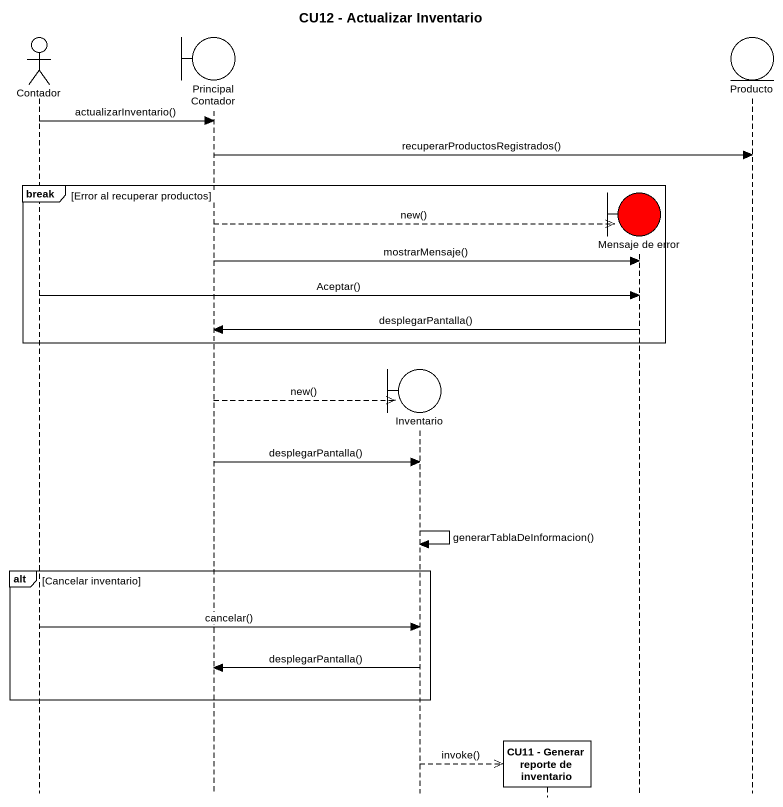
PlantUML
@startuml
title CU12 - Actualizar Inventario
hide footbox
actor Contador #FFFFFF
boundary "Principal Contador" as Principal_Contador #FFFFFF
boundary Inventario #FFFFFF
participant "CU11 - Generar reporte de inventario" as CU11_Generar_reporte_de #FFFFFF
boundary "Mensaje de error" as Mensaje_de_error #FF0000
entity Producto #FFFFFF

Contador -> Principal_Contador : actualizarInventario()
Principal_Contador -> Producto : recuperarProductosRegistrados()
break Error al recuperar productos
  Principal_Contador -->> Mensaje_de_error ** : new()
  Principal_Contador -> Mensaje_de_error : mostrarMensaje()
  Contador -> Mensaje_de_error : Aceptar()
  Mensaje_de_error -> Principal_Contador : desplegarPantalla()
end
Principal_Contador -->> Inventario ** : new()
Principal_Contador -> Inventario : desplegarPantalla()
Inventario -> Inventario : generarTablaDeInformacion()
alt Cancelar inventario
  Contador -> Inventario : cancelar()
  Inventario -> Principal_Contador : desplegarPantalla()
end
Inventario -->> CU11_Generar_reporte_de ** : invoke()
@enduml
